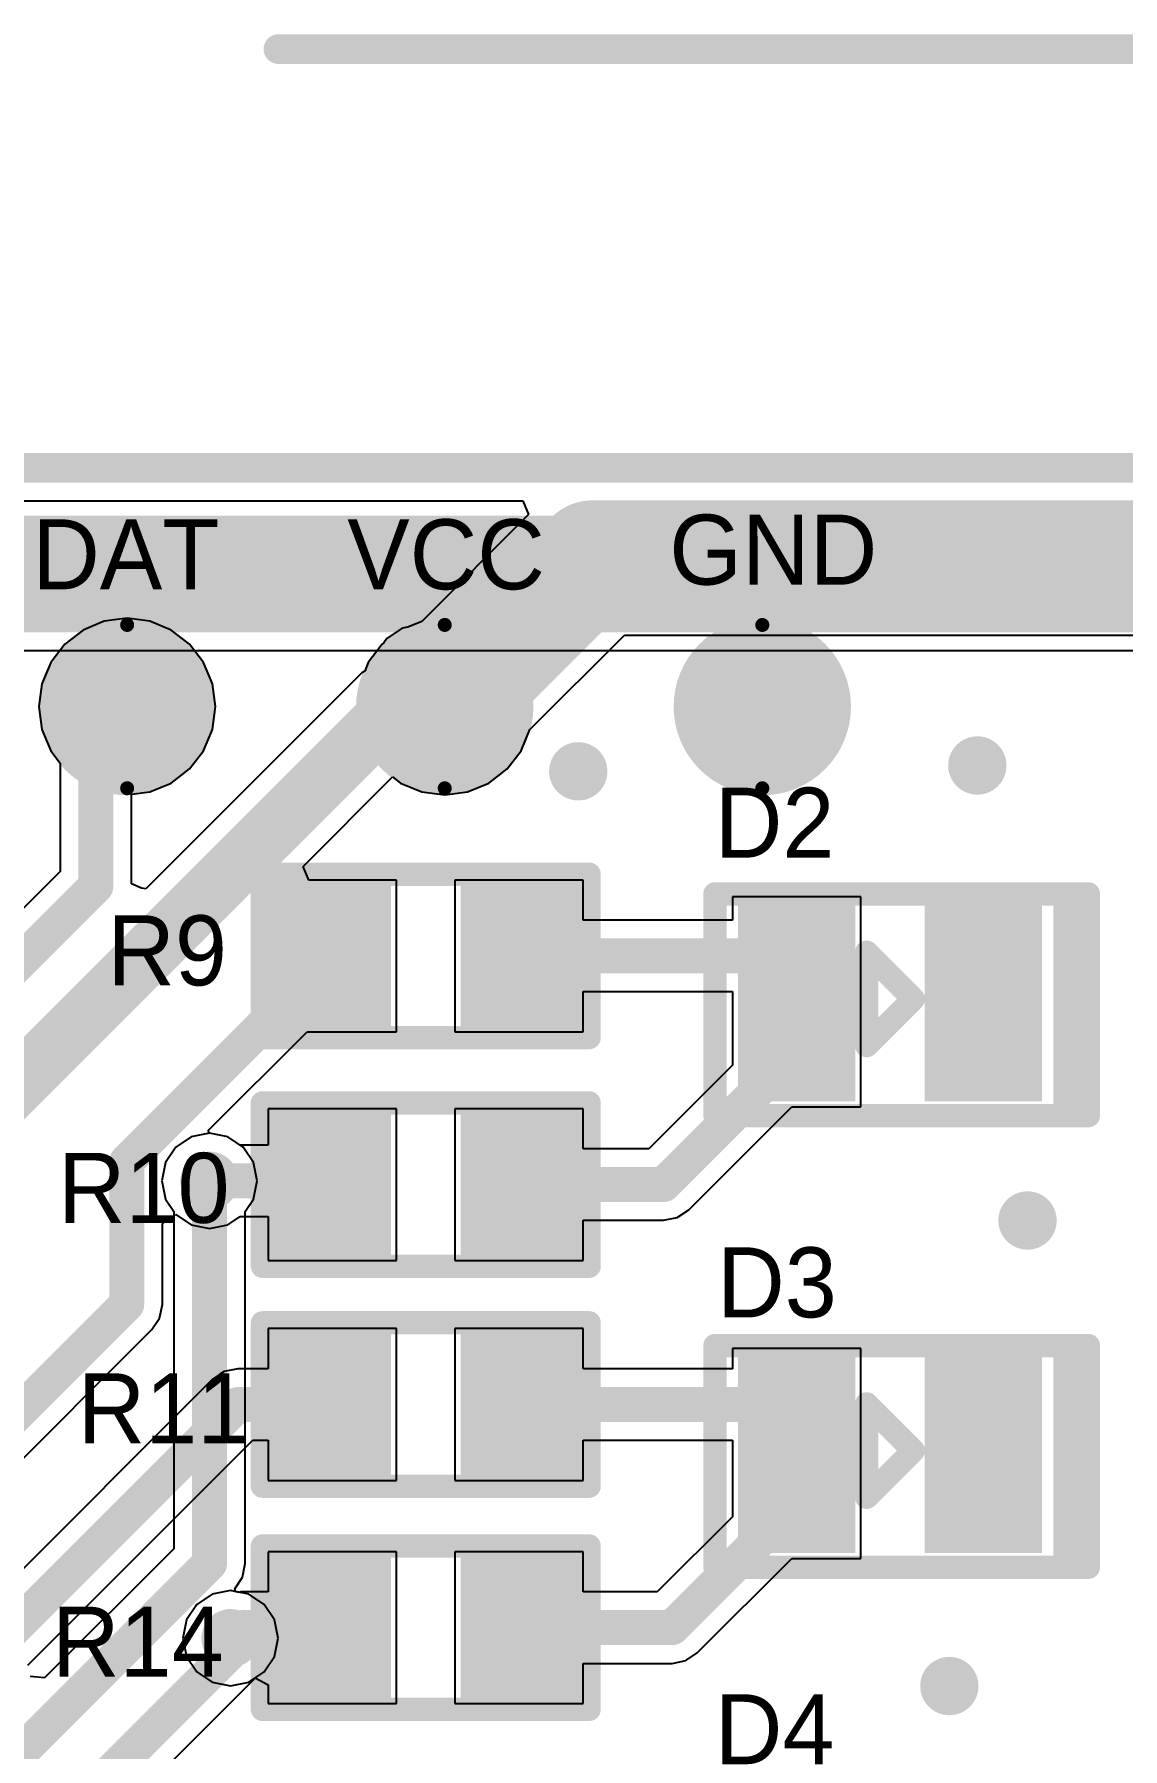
# Model space of a CAD drawing. Extents: x 23 to 127, y 48 to 72.
# Drawn here: x 81.94 to 91.27, y 57.2 to 71.89 of the extents above; entities that cross this region are included whole.
import ezdxf

# ---------------------------------------------------------------- set-up
doc = ezdxf.new("R2010")
doc.units = 0
doc.layers.get('0').update_dxf_attribs({"linetype": 'CONTINUOUS'})
for name, color, linetype in [('BOTTOMLAYER', 5, 'CONTINUOUS'), ('KEEPOUTLAYER', 6, 'CONTINUOUS'), ('MULTILAYER', 9, 'CONTINUOUS'), ('TOPLAYER', 1, 'CONTINUOUS'), ('TOPOVERLAY', 2, 'CONTINUOUS'), ('TOPPASTE', 8, 'CONTINUOUS'), ('TOPSOLDER', 216, 'CONTINUOUS')]:
    doc.layers.add(name, color=color, linetype=linetype)

# ---------------------------------------------------------------- blocks, each defined once
blk = doc.blocks.new('0603_2_LED_19')
at = {"layer": 'TOPLAYER'}
for points in [[(-0.399999, 1.175001), (-0.399999, 0.525), (0.399999, 1.175001), (0.399999, 0.525)], [(1.2, 1.175001), (1.2, 0.525), (1.999999, 1.175001), (1.999999, 0.525)], [(-0.399999, 0.325001), (-0.399999, -0.325001), (0.399999, 0.325001), (0.399999, -0.325001)], [(1.2, 0.325001), (1.2, -0.325001), (1.999999, 0.325001), (1.999999, -0.325001)]]:
    blk.add_solid(points, dxfattribs=at)
at = {"layer": 'TOPOVERLAY', "const_width": 0.2}
for points in [[(-0.900001, 1.4), (-0.900001, -0.499999)], [(2.3, 1.4), (-0.900001, 1.4)], [(-0.700001, 1.4), (-0.700001, -0.499999)], [(2.3, 1.4), (2.3, -0.499999)], [(1.000001, 0.800001), (0.599999, 0.399999)], [(1.000001, 0.800001), (1.000001, 0)], [(1.000001, 0), (0.600001, 0.399999)], [(2.3, -0.499999), (-0.900001, -0.499999)]]:
    blk.add_lwpolyline(points, dxfattribs=at)
at = {"layer": 'TOPOVERLAY', "const_width": 0.1}
for points in [[(-0.950001, 1.4, 1), (-0.850001, 1.4, 1)], [(-0.950001, 1.4, 1), (-0.850001, 1.4, 1)], [(-0.750001, 1.4, 1), (-0.650001, 1.4, 1)], [(2.250001, 1.4, 1), (2.35, 1.4, 1)], [(2.250001, 1.4, 1), (2.35, 1.4, 1)], [(0.950001, 0.800001, 1), (1.05, 0.800001, 1)], [(0.950001, 0.800001, 1), (1.05, 0.800001, 1)], [(0.549999, 0.399999, 1), (0.649999, 0.399999, 1)], [(0.550001, 0.399999, 1), (0.650001, 0.399999, 1)], [(0.950001, 0, 1), (1.05, 0, 1)], [(0.950001, 0, 1), (1.05, 0, 1)], [(-0.950001, -0.499999, 1), (-0.850001, -0.499999, 1)], [(-0.950001, -0.499999, 1), (-0.850001, -0.499999, 1)], [(-0.750001, -0.499999, 1), (-0.650001, -0.499999, 1)], [(2.250001, -0.499999, 1), (2.35, -0.499999, 1)], [(2.250001, -0.499999, 1), (2.35, -0.499999, 1)]]:
    blk.add_lwpolyline(points, format="xyb", close=True, dxfattribs=at)
at = {"layer": 'TOPPASTE'}
for points in [[(-0.399999, 1.175001), (-0.399999, 0.525), (0.399999, 1.175001), (0.399999, 0.525)], [(1.2, 1.175001), (1.2, 0.525), (1.999999, 1.175001), (1.999999, 0.525)], [(-0.399999, 0.325001), (-0.399999, -0.325001), (0.399999, 0.325001), (0.399999, -0.325001)], [(1.2, 0.325001), (1.2, -0.325001), (1.999999, 0.325001), (1.999999, -0.325001)]]:
    blk.add_solid(points, dxfattribs=at)
at = {"layer": 'TOPSOLDER'}
for points in [[(-0.501599, 1.276601), (-0.501599, 0.4234), (0.501599, 1.276601), (0.501599, 0.4234)], [(1.0984, 1.276601), (1.0984, 0.4234), (2.101599, 1.276601), (2.101599, 0.4234)], [(-0.501599, 0.426601), (-0.501599, -0.426601), (0.501599, 0.426601), (0.501599, -0.426601)], [(1.0984, 0.426601), (1.0984, -0.426601), (2.101599, 0.426601), (2.101599, -0.426601)]]:
    blk.add_solid(points, dxfattribs=at)
blk = doc.blocks.new('0603_2_LED_20')
at = {"layer": 'TOPLAYER'}
for points in [[(-0.399999, 1.175001), (-0.399999, 0.525), (0.399999, 1.175001), (0.399999, 0.525)], [(1.2, 1.175001), (1.2, 0.525), (1.999999, 1.175001), (1.999999, 0.525)], [(-0.399999, 0.325001), (-0.399999, -0.325001), (0.399999, 0.325001), (0.399999, -0.325001)], [(1.2, 0.325001), (1.2, -0.325001), (1.999999, 0.325001), (1.999999, -0.325001)]]:
    blk.add_solid(points, dxfattribs=at)
at = {"layer": 'TOPOVERLAY', "const_width": 0.2}
for points in [[(-0.900001, 1.4), (-0.900001, -0.499999)], [(2.3, 1.4), (-0.900001, 1.4)], [(-0.700001, 1.4), (-0.700001, -0.499999)], [(2.3, 1.4), (2.3, -0.499999)], [(1.000001, 0.800001), (0.599999, 0.399999)], [(1.000001, 0.800001), (1.000001, 0)], [(1.000001, 0), (0.600001, 0.399999)], [(2.3, -0.499999), (-0.900001, -0.499999)]]:
    blk.add_lwpolyline(points, dxfattribs=at)
at = {"layer": 'TOPOVERLAY', "const_width": 0.1}
for points in [[(-0.950001, 1.4, 1), (-0.850001, 1.4, 1)], [(-0.950001, 1.4, 1), (-0.850001, 1.4, 1)], [(-0.750001, 1.4, 1), (-0.650001, 1.4, 1)], [(2.250001, 1.4, 1), (2.35, 1.4, 1)], [(2.250001, 1.4, 1), (2.35, 1.4, 1)], [(0.950001, 0.800001, 1), (1.05, 0.800001, 1)], [(0.950001, 0.800001, 1), (1.05, 0.800001, 1)], [(0.549999, 0.399999, 1), (0.649999, 0.399999, 1)], [(0.550001, 0.399999, 1), (0.650001, 0.399999, 1)], [(0.950001, 0, 1), (1.05, 0, 1)], [(0.950001, 0, 1), (1.05, 0, 1)], [(-0.950001, -0.499999, 1), (-0.850001, -0.499999, 1)], [(-0.950001, -0.499999, 1), (-0.850001, -0.499999, 1)], [(-0.750001, -0.499999, 1), (-0.650001, -0.499999, 1)], [(2.250001, -0.499999, 1), (2.35, -0.499999, 1)], [(2.250001, -0.499999, 1), (2.35, -0.499999, 1)]]:
    blk.add_lwpolyline(points, format="xyb", close=True, dxfattribs=at)
at = {"layer": 'TOPPASTE'}
for points in [[(-0.399999, 1.175001), (-0.399999, 0.525), (0.399999, 1.175001), (0.399999, 0.525)], [(1.2, 1.175001), (1.2, 0.525), (1.999999, 1.175001), (1.999999, 0.525)], [(-0.399999, 0.325001), (-0.399999, -0.325001), (0.399999, 0.325001), (0.399999, -0.325001)], [(1.2, 0.325001), (1.2, -0.325001), (1.999999, 0.325001), (1.999999, -0.325001)]]:
    blk.add_solid(points, dxfattribs=at)
at = {"layer": 'TOPSOLDER'}
for points in [[(-0.501599, 1.276601), (-0.501599, 0.4234), (0.501599, 1.276601), (0.501599, 0.4234)], [(1.0984, 1.276601), (1.0984, 0.4234), (2.101599, 1.276601), (2.101599, 0.4234)], [(-0.501599, 0.426601), (-0.501599, -0.426601), (0.501599, 0.426601), (0.501599, -0.426601)], [(1.0984, 0.426601), (1.0984, -0.426601), (2.101599, 0.426601), (2.101599, -0.426601)]]:
    blk.add_solid(points, dxfattribs=at)
blk = doc.blocks.new('TP_1_2_24')
at = {"layer": 'TOPLAYER', "const_width": 0.599999}
blk.add_lwpolyline([(-0.299999, 0, 1), (0.299999, 0, 1)], format="xyb", close=True, dxfattribs=at)
at = {"layer": 'TOPOVERLAY'}
for points, const_width in [([(0.699823, 0, 1), (-0.700179, 0, 1)], 0.12), ([(-0.730179, 0, 1), (-0.670179, 0, 1)], 0.06), ([(0.669823, 0, 1), (0.729823, 0, 1)], 0.06)]:
    blk.add_lwpolyline(points, format="xyb", close=True, dxfattribs=dict(at, const_width=const_width))
at = {"layer": 'TOPPASTE', "const_width": 0.599999}
blk.add_lwpolyline([(-0.299999, 0, 1), (0.299999, 0, 1)], format="xyb", close=True, dxfattribs=at)
at = {"layer": 'TOPSOLDER', "const_width": 0.701599}
blk.add_lwpolyline([(-0.350799, 0, 1), (0.350799, 0, 1)], format="xyb", close=True, dxfattribs=at)
blk = doc.blocks.new('TP_1_2_25')
at = {"layer": 'TOPLAYER', "const_width": 0.599999}
blk.add_lwpolyline([(-0.299999, 0, 1), (0.299999, 0, 1)], format="xyb", close=True, dxfattribs=at)
at = {"layer": 'TOPOVERLAY'}
for points, const_width in [([(0.699823, 0, 1), (-0.700179, 0, 1)], 0.12), ([(-0.730179, 0, 1), (-0.670179, 0, 1)], 0.06), ([(0.669823, 0, 1), (0.729823, 0, 1)], 0.06)]:
    blk.add_lwpolyline(points, format="xyb", close=True, dxfattribs=dict(at, const_width=const_width))
at = {"layer": 'TOPPASTE', "const_width": 0.599999}
blk.add_lwpolyline([(-0.299999, 0, 1), (0.299999, 0, 1)], format="xyb", close=True, dxfattribs=at)
at = {"layer": 'TOPSOLDER', "const_width": 0.701599}
blk.add_lwpolyline([(-0.350799, 0, 1), (0.350799, 0, 1)], format="xyb", close=True, dxfattribs=at)
blk = doc.blocks.new('R_0603_36')
at = {"layer": 'TOPLAYER'}
for points in [[(-0.400002, -0.499999), (-0.400002, 0.499999), (-1.2, -0.499999), (-1.2, 0.499999)], [(1.2, -0.499999), (1.2, 0.499999), (0.400002, -0.499999), (0.400002, 0.499999)]]:
    blk.add_solid(points, dxfattribs=at)
at = {"layer": 'TOPOVERLAY', "const_width": 0.2}
for points in [[(-1.4, 0.700001), (1.4, 0.700001)], [(-1.4, -0.700001), (-1.4, 0.700001)], [(1.4, -0.700001), (1.4, 0.700001)], [(-1.4, -0.700001), (1.4, -0.700001)]]:
    blk.add_lwpolyline(points, dxfattribs=at)
at = {"layer": 'TOPOVERLAY', "const_width": 0.1}
for points in [[(-1.45, 0.700001, 1), (-1.35, 0.700001, 1)], [(-1.45, 0.700001, 1), (-1.35, 0.700001, 1)], [(1.35, 0.700001, 1), (1.45, 0.700001, 1)], [(1.35, 0.700001, 1), (1.45, 0.700001, 1)], [(-1.45, -0.700001, 1), (-1.35, -0.700001, 1)], [(-1.45, -0.700001, 1), (-1.35, -0.700001, 1)], [(1.35, -0.700001, 1), (1.45, -0.700001, 1)], [(1.35, -0.700001, 1), (1.45, -0.700001, 1)]]:
    blk.add_lwpolyline(points, format="xyb", close=True, dxfattribs=at)
at = {"layer": 'TOPPASTE'}
for points in [[(-0.400002, -0.499999), (-0.400002, 0.499999), (-1.2, -0.499999), (-1.2, 0.499999)], [(1.2, -0.499999), (1.2, 0.499999), (0.400002, -0.499999), (0.400002, 0.499999)]]:
    blk.add_solid(points, dxfattribs=at)
at = {"layer": 'TOPSOLDER'}
for points in [[(-0.298402, -0.601599), (-0.298402, 0.601599), (-1.3016, -0.601599), (-1.3016, 0.601599)], [(1.3016, -0.601599), (1.3016, 0.601599), (0.298402, -0.601599), (0.298402, 0.601599)]]:
    blk.add_solid(points, dxfattribs=at)
blk = doc.blocks.new('R_0603_37')
at = {"layer": 'TOPLAYER'}
for points in [[(-0.400002, -0.499999), (-0.400002, 0.499999), (-1.2, -0.499999), (-1.2, 0.499999)], [(1.2, -0.499999), (1.2, 0.499999), (0.400002, -0.499999), (0.400002, 0.499999)]]:
    blk.add_solid(points, dxfattribs=at)
at = {"layer": 'TOPOVERLAY', "const_width": 0.2}
for points in [[(-1.4, 0.700001), (1.4, 0.700001)], [(-1.4, -0.700001), (-1.4, 0.700001)], [(1.4, -0.700001), (1.4, 0.700001)], [(-1.4, -0.700001), (1.4, -0.700001)]]:
    blk.add_lwpolyline(points, dxfattribs=at)
at = {"layer": 'TOPOVERLAY', "const_width": 0.1}
for points in [[(-1.45, 0.700001, 1), (-1.35, 0.700001, 1)], [(-1.45, 0.700001, 1), (-1.35, 0.700001, 1)], [(1.35, 0.700001, 1), (1.45, 0.700001, 1)], [(1.35, 0.700001, 1), (1.45, 0.700001, 1)], [(-1.45, -0.700001, 1), (-1.35, -0.700001, 1)], [(-1.45, -0.700001, 1), (-1.35, -0.700001, 1)], [(1.35, -0.700001, 1), (1.45, -0.700001, 1)], [(1.35, -0.700001, 1), (1.45, -0.700001, 1)]]:
    blk.add_lwpolyline(points, format="xyb", close=True, dxfattribs=at)
at = {"layer": 'TOPPASTE'}
for points in [[(-0.400002, -0.499999), (-0.400002, 0.499999), (-1.2, -0.499999), (-1.2, 0.499999)], [(1.2, -0.499999), (1.2, 0.499999), (0.400002, -0.499999), (0.400002, 0.499999)]]:
    blk.add_solid(points, dxfattribs=at)
at = {"layer": 'TOPSOLDER'}
for points in [[(-0.298402, -0.601599), (-0.298402, 0.601599), (-1.3016, -0.601599), (-1.3016, 0.601599)], [(1.3016, -0.601599), (1.3016, 0.601599), (0.298402, -0.601599), (0.298402, 0.601599)]]:
    blk.add_solid(points, dxfattribs=at)
blk = doc.blocks.new('R_0603_38')
at = {"layer": 'TOPLAYER'}
for points in [[(-0.400002, -0.499999), (-0.400002, 0.499999), (-1.2, -0.499999), (-1.2, 0.499999)], [(1.2, -0.499999), (1.2, 0.499999), (0.400002, -0.499999), (0.400002, 0.499999)]]:
    blk.add_solid(points, dxfattribs=at)
at = {"layer": 'TOPOVERLAY', "const_width": 0.2}
for points in [[(-1.4, 0.700001), (1.4, 0.700001)], [(-1.4, -0.700001), (-1.4, 0.700001)], [(1.4, -0.700001), (1.4, 0.700001)], [(-1.4, -0.700001), (1.4, -0.700001)]]:
    blk.add_lwpolyline(points, dxfattribs=at)
at = {"layer": 'TOPOVERLAY', "const_width": 0.1}
for points in [[(-1.45, 0.700001, 1), (-1.35, 0.700001, 1)], [(-1.45, 0.700001, 1), (-1.35, 0.700001, 1)], [(1.35, 0.700001, 1), (1.45, 0.700001, 1)], [(1.35, 0.700001, 1), (1.45, 0.700001, 1)], [(-1.45, -0.700001, 1), (-1.35, -0.700001, 1)], [(-1.45, -0.700001, 1), (-1.35, -0.700001, 1)], [(1.35, -0.700001, 1), (1.45, -0.700001, 1)], [(1.35, -0.700001, 1), (1.45, -0.700001, 1)]]:
    blk.add_lwpolyline(points, format="xyb", close=True, dxfattribs=at)
at = {"layer": 'TOPPASTE'}
for points in [[(-0.400002, -0.499999), (-0.400002, 0.499999), (-1.2, -0.499999), (-1.2, 0.499999)], [(1.2, -0.499999), (1.2, 0.499999), (0.400002, -0.499999), (0.400002, 0.499999)]]:
    blk.add_solid(points, dxfattribs=at)
at = {"layer": 'TOPSOLDER'}
for points in [[(-0.298402, -0.601599), (-0.298402, 0.601599), (-1.3016, -0.601599), (-1.3016, 0.601599)], [(1.3016, -0.601599), (1.3016, 0.601599), (0.298402, -0.601599), (0.298402, 0.601599)]]:
    blk.add_solid(points, dxfattribs=at)
blk = doc.blocks.new('R_0603_41')
at = {"layer": 'TOPLAYER'}
for points in [[(-0.400002, -0.499999), (-0.400002, 0.499999), (-1.2, -0.499999), (-1.2, 0.499999)], [(1.2, -0.499999), (1.2, 0.499999), (0.400002, -0.499999), (0.400002, 0.499999)]]:
    blk.add_solid(points, dxfattribs=at)
at = {"layer": 'TOPOVERLAY', "const_width": 0.2}
for points in [[(-1.4, 0.700001), (1.4, 0.700001)], [(-1.4, -0.700001), (-1.4, 0.700001)], [(1.4, -0.700001), (1.4, 0.700001)], [(-1.4, -0.700001), (1.4, -0.700001)]]:
    blk.add_lwpolyline(points, dxfattribs=at)
at = {"layer": 'TOPOVERLAY', "const_width": 0.1}
for points in [[(-1.45, 0.700001, 1), (-1.35, 0.700001, 1)], [(-1.45, 0.700001, 1), (-1.35, 0.700001, 1)], [(1.35, 0.700001, 1), (1.45, 0.700001, 1)], [(1.35, 0.700001, 1), (1.45, 0.700001, 1)], [(-1.45, -0.700001, 1), (-1.35, -0.700001, 1)], [(-1.45, -0.700001, 1), (-1.35, -0.700001, 1)], [(1.35, -0.700001, 1), (1.45, -0.700001, 1)], [(1.35, -0.700001, 1), (1.45, -0.700001, 1)]]:
    blk.add_lwpolyline(points, format="xyb", close=True, dxfattribs=at)
at = {"layer": 'TOPPASTE'}
for points in [[(-0.400002, -0.499999), (-0.400002, 0.499999), (-1.2, -0.499999), (-1.2, 0.499999)], [(1.2, -0.499999), (1.2, 0.499999), (0.400002, -0.499999), (0.400002, 0.499999)]]:
    blk.add_solid(points, dxfattribs=at)
at = {"layer": 'TOPSOLDER'}
for points in [[(-0.298402, -0.601599), (-0.298402, 0.601599), (-1.3016, -0.601599), (-1.3016, 0.601599)], [(1.3016, -0.601599), (1.3016, 0.601599), (0.298402, -0.601599), (0.298402, 0.601599)]]:
    blk.add_solid(points, dxfattribs=at)
blk = doc.blocks.new('TP_1_2_60')
at = {"layer": 'TOPLAYER', "const_width": 0.599999}
blk.add_lwpolyline([(-0.299999, 0, 1), (0.299999, 0, 1)], format="xyb", close=True, dxfattribs=at)
at = {"layer": 'TOPOVERLAY'}
for points, const_width in [([(0.699823, 0, 1), (-0.700179, 0, 1)], 0.12), ([(-0.730179, 0, 1), (-0.670179, 0, 1)], 0.06), ([(0.669823, 0, 1), (0.729823, 0, 1)], 0.06)]:
    blk.add_lwpolyline(points, format="xyb", close=True, dxfattribs=dict(at, const_width=const_width))
at = {"layer": 'TOPPASTE', "const_width": 0.599999}
blk.add_lwpolyline([(-0.299999, 0, 1), (0.299999, 0, 1)], format="xyb", close=True, dxfattribs=at)
at = {"layer": 'TOPSOLDER', "const_width": 0.701599}
blk.add_lwpolyline([(-0.350799, 0, 1), (0.350799, 0, 1)], format="xyb", close=True, dxfattribs=at)

msp = doc.modelspace()

# ---------------------------------------------------------------- linework, layer by layer
at = {"layer": 'BOTTOMLAYER'}
for p, q in [((75.745911, 66.611632), (104.741739, 66.611632)), ((83.4433, 62.475074), (83.287227, 62.444031)), ((83.599373, 62.444031), (83.4433, 62.475074)), ((83.154916, 62.355623), (83.066509, 62.223312)), ((83.287227, 62.444031), (83.154916, 62.355623)), ((83.731684, 62.355623), (83.599373, 62.444031)), ((83.820091, 62.223312), (83.731684, 62.355623)), ((83.066509, 62.223312), (83.035465, 62.067239)), ((83.851135, 62.067239), (83.820091, 62.223312)), ((83.035465, 62.067239), (83.066509, 61.911166)), ((83.820091, 61.911166), (83.851135, 62.067239)), ((83.066509, 61.911166), (83.137423, 61.805035)), ((83.749177, 61.805035), (83.820091, 61.911166)), ((83.137423, 61.805035), (83.137423, 58.913936)), ((83.749177, 58.787251), (83.749177, 61.805035)), ((83.137423, 58.913936), (82.029673, 57.806186)), ((83.725893, 58.670185), (83.74918, 58.787238)), ((83.74918, 58.787238), (83.749177, 58.787251)), ((83.659589, 58.57095), (83.725893, 58.670185)), ((83.659581, 58.570945), (83.659589, 58.57095)), ((83.667036, 58.546375), (83.659581, 58.570945)), ((83.779373, 58.524031), (83.667036, 58.546375)), ((83.911684, 58.435624), (83.779373, 58.524031)), ((84.000091, 58.303312), (83.911684, 58.435624)), ((84.031135, 58.14724), (84.000091, 58.303312)), ((84.000091, 57.991167), (84.031135, 58.14724)), ((83.911684, 57.858856), (84.000091, 57.991167)), ((79.49499, 53.466352), (83.838773, 57.810138)), ((82.029673, 57.806186), (81.905683, 57.818398)), ((83.838773, 57.810138), (83.911684, 57.858856))]:
    msp.add_line(p, q, dxfattribs=at)
for points, const_width in [([(73.733299, 67.267239), (105.0133, 67.267239)], 1.000001), ([(83.4433, 58.787238), (83.4433, 62.067239)], 0.299999), ([(78.093301, 53.437239), (83.4433, 58.787238)], 0.299999), ([(83.6233, 58.02724), (83.6233, 58.14724)], 0.299999), ([(79.093299, 53.497239), (83.6233, 58.02724)], 0.299999)]:
    msp.add_lwpolyline(points, dxfattribs=dict(at, const_width=const_width))
for points, const_width in [([(89.898301, 65.62724, 1), (90.148298, 65.62724, 1)], 0.249999), ([(86.4783, 65.57724, 1), (86.728297, 65.57724, 1)], 0.249999), ([(83.318302, 62.067239, 1), (83.568299, 62.067239, 1)], 0.249999), ([(83.368302, 62.067239, 1), (83.518299, 62.067239, 1)], 0.15), ([(90.3283, 61.72724, 1), (90.578297, 61.72724, 1)], 0.249999), ([(83.368302, 58.787238, 1), (83.518299, 58.787238, 1)], 0.15), ([(83.368302, 58.787238, 1), (83.518299, 58.787238, 1)], 0.15), ([(83.498301, 58.14724, 1), (83.748298, 58.14724, 1)], 0.249999), ([(83.548301, 58.14724, 1), (83.698298, 58.14724, 1)], 0.15), ([(83.548301, 58.02724, 1), (83.698298, 58.02724, 1)], 0.15), ([(83.548301, 58.02724, 1), (83.698298, 58.02724, 1)], 0.15), ([(89.658302, 57.73724, 1), (89.908299, 57.73724, 1)], 0.249999)]:
    msp.add_lwpolyline(points, format="xyb", close=True, dxfattribs=dict(at, const_width=const_width))
at = {"layer": 'KEEPOUTLAYER', "const_width": 0.254}
for points in [[(84.033876, 71.76724), (126.5433, 71.76724)], [(26.5433, 68.17724), (126.5433, 68.17724)]]:
    msp.add_lwpolyline(points, dxfattribs=at)
at = {"layer": 'KEEPOUTLAYER', "const_width": 0.127}
msp.add_lwpolyline([(83.970376, 71.76724, 1), (84.097376, 71.76724, 1)], format="xyb", close=True, dxfattribs=at)
at = {"layer": 'MULTILAYER', "const_width": 0.249999}
for points in [[(89.898301, 65.62724, 1), (90.148298, 65.62724, 1)], [(86.4783, 65.57724, 1), (86.728297, 65.57724, 1)], [(83.318302, 62.067239, 1), (83.568299, 62.067239, 1)], [(90.3283, 61.72724, 1), (90.578297, 61.72724, 1)], [(83.498301, 58.14724, 1), (83.748298, 58.14724, 1)], [(89.658302, 57.73724, 1), (89.908299, 57.73724, 1)]]:
    msp.add_lwpolyline(points, format="xyb", close=True, dxfattribs=at)
at = {"layer": 'TOPLAYER'}
for p, q in [((71.217345, 67.894812), (86.128398, 67.894812)), ((86.128398, 67.894812), (86.177001, 67.777479)), ((86.177001, 67.777479), (85.261892, 66.862371)), ((82.54145, 66.862853), (82.359005, 66.787281)), ((82.737239, 66.888629), (82.54145, 66.862853)), ((82.933027, 66.862853), (82.737239, 66.888629)), ((83.115473, 66.787281), (82.933027, 66.862853)), ((85.261892, 66.862371), (85.143218, 66.813212)), ((82.359005, 66.787281), (82.202332, 66.667065)), ((83.272145, 66.667065), (83.115473, 66.787281)), ((84.963221, 66.71532), (84.93838, 66.678145)), ((85.095532, 66.803727), (84.963221, 66.71532)), ((85.143218, 66.813212), (85.095532, 66.803727)), ((86.189061, 65.935202), (86.99849, 66.744632)), ((86.99849, 66.744632), (98.388741, 66.744632)), ((82.202332, 66.667065), (82.082117, 66.510395)), ((83.392361, 66.510395), (83.272145, 66.667065)), ((84.923942, 66.667065), (84.803727, 66.510395)), ((84.93838, 66.678145), (84.923942, 66.667065)), ((82.082117, 66.510395), (82.006544, 66.327947)), ((84.749831, 66.420535), (82.898107, 64.568812)), ((83.467933, 66.327947), (83.392361, 66.510395)), ((84.749836, 66.420543), (84.749831, 66.420535)), ((84.772889, 66.435945), (84.749836, 66.420543)), ((84.803727, 66.510395), (84.772889, 66.435945)), ((82.006544, 66.327947), (81.980768, 66.132159)), ((83.493709, 66.132159), (83.467933, 66.327947)), ((81.980768, 66.132159), (82.006544, 65.936371)), ((83.467933, 65.936371), (83.493709, 66.132159)), ((82.006544, 65.936371), (82.082117, 65.753922)), ((83.392361, 65.753922), (83.467933, 65.936371)), ((86.113971, 65.753922), (86.189061, 65.935202)), ((82.082117, 65.753922), (82.163442, 65.647936)), ((83.272145, 65.597253), (83.392361, 65.753922)), ((85.993755, 65.597253), (86.113971, 65.753922)), ((82.163442, 65.647936), (82.163442, 64.719957)), ((83.115473, 65.477037), (83.272145, 65.597253)), ((85.837083, 65.477037), (85.993755, 65.597253)), ((82.775196, 65.380685), (82.933027, 65.401464)), ((82.933027, 65.401464), (83.115473, 65.477037)), ((84.24544, 64.762611), (85.012289, 65.529463)), ((85.012289, 65.529463), (85.080615, 65.477037)), ((85.080615, 65.477037), (85.26306, 65.401464)), ((85.26306, 65.401464), (85.458849, 65.375688)), ((85.458849, 65.375688), (85.654637, 65.401464)), ((85.654637, 65.401464), (85.837083, 65.477037)), ((82.775196, 64.611837), (82.775196, 65.380685)), ((82.163442, 64.719957), (78.327011, 60.883528)), ((84.29404, 64.645278), (84.24544, 64.762611)), ((82.861478, 64.576099), (82.775196, 64.611837)), ((82.898107, 64.568812), (82.861478, 64.576099)), ((85.046556, 64.645278), (84.29404, 64.645278)), ((85.046556, 63.345281), (85.046556, 64.645278)), ((86.646558, 64.645278), (85.54656, 64.645278)), ((85.54656, 64.645278), (85.54656, 63.345281)), ((86.646558, 64.301157), (86.646558, 64.645278)), ((89.024859, 64.501339), (87.924861, 64.501339)), ((87.924861, 64.501339), (87.924861, 64.301157)), ((89.024859, 63.551338), (89.024859, 64.501339)), ((87.924861, 64.301157), (86.646558, 64.301157)), ((86.646558, 63.345281), (86.646558, 63.689403)), ((86.646558, 63.689403), (87.924861, 63.689403)), ((87.924861, 63.689403), (87.924861, 63.551338)), ((87.924861, 63.551338), (87.924861, 63.058914)), ((89.024859, 62.701338), (89.024859, 63.551338)), ((83.431329, 62.497475), (84.279133, 63.345281)), ((84.279133, 63.345281), (85.046556, 63.345281)), ((85.54656, 63.345281), (86.646558, 63.345281)), ((87.924861, 63.058914), (87.2068, 62.340856)), ((85.046556, 62.684977), (83.946558, 62.684977)), ((83.946558, 62.684977), (83.946558, 62.373116)), ((85.046556, 61.38498), (85.046556, 62.684977)), ((86.646558, 62.684977), (85.54656, 62.684977)), ((85.54656, 62.684977), (85.54656, 61.38498)), ((86.646558, 62.340856), (86.646558, 62.684977)), ((87.549789, 61.81869), (88.432434, 62.701338)), ((88.432434, 62.701338), (89.024859, 62.701338)), ((83.443303, 62.475074), (83.431329, 62.497475)), ((83.599373, 62.444031), (83.443303, 62.475074)), ((83.705504, 62.373116), (83.599373, 62.444031)), ((83.946558, 62.373116), (83.705504, 62.373116)), ((87.2068, 62.340856), (86.646558, 62.340856)), ((83.039176, 61.70152), (83.154919, 61.778855)), ((83.154919, 61.778855), (83.287227, 61.690448)), ((83.599373, 61.690448), (83.705504, 61.761362)), ((83.705504, 61.761362), (83.946558, 61.761362)), ((83.946558, 61.761362), (83.946558, 61.38498)), ((86.646558, 61.38498), (86.646558, 61.729102)), ((86.646558, 61.729102), (87.333488, 61.729102)), ((87.333488, 61.729102), (87.333501, 61.729099)), ((87.333501, 61.729099), (87.450554, 61.752386)), ((87.450554, 61.752386), (87.549789, 61.81869)), ((83.039176, 61.008636), (83.039176, 61.70152)), ((83.287227, 61.690448), (83.4433, 61.659404)), ((83.4433, 61.659404), (83.599373, 61.690448)), ((83.946558, 61.38498), (85.046556, 61.38498)), ((85.54656, 61.38498), (86.646558, 61.38498)), ((83.015892, 60.891583), (83.039176, 61.008636)), ((82.949588, 60.792347), (83.015892, 60.891583)), ((81.291041, 59.133801), (82.949588, 60.792347)), ((85.046556, 60.800297), (83.946558, 60.800297)), ((83.946558, 60.800297), (83.946558, 60.456176)), ((85.046556, 59.5003), (85.046556, 60.800297)), ((86.646558, 60.800297), (85.54656, 60.800297)), ((85.54656, 60.800297), (85.54656, 59.5003)), ((86.646558, 60.456176), (86.646558, 60.800297)), ((89.024859, 60.630379), (87.924861, 60.630379)), ((87.924861, 60.630379), (87.924861, 60.456176)), ((89.024859, 59.680378), (89.024859, 60.630379)), ((83.529559, 60.406333), (83.470072, 60.366587)), ((83.569305, 60.432892), (83.529559, 60.406333)), ((83.68636, 60.456176), (83.569305, 60.432892)), ((83.946558, 60.456176), (83.68636, 60.456176)), ((87.924861, 60.456176), (86.646558, 60.456176)), ((83.470067, 60.36658), (81.542557, 58.439073)), ((83.470072, 60.366587), (83.470067, 60.36658)), ((81.885546, 57.916907), (83.813058, 59.844422)), ((83.813058, 59.844422), (83.946558, 59.844422)), ((83.946558, 59.844422), (83.946558, 59.5003)), ((86.646558, 59.5003), (86.646558, 59.844422)), ((86.646558, 59.844422), (87.924861, 59.844422)), ((87.924861, 59.844422), (87.924861, 59.680378)), ((87.924861, 59.680378), (87.924861, 59.187954)), ((89.024859, 58.830378), (89.024859, 59.680378)), ((83.946558, 59.5003), (85.046556, 59.5003)), ((85.54656, 59.5003), (86.646558, 59.5003)), ((87.924861, 59.187954), (87.28046, 58.543556)), ((85.046556, 58.887677), (83.946558, 58.887677)), ((83.946558, 58.887677), (83.946558, 58.543556)), ((85.046556, 57.58768), (85.046556, 58.887677)), ((86.646558, 58.887677), (85.54656, 58.887677)), ((85.54656, 58.887677), (85.54656, 57.58768)), ((86.646558, 58.543556), (86.646558, 58.887677)), ((87.623449, 58.02139), (88.432434, 58.830378)), ((88.432434, 58.830378), (89.024859, 58.830378)), ((83.467227, 58.524031), (83.334916, 58.435624)), ((83.6233, 58.555075), (83.467227, 58.524031)), ((83.697475, 58.54032), (83.6233, 58.555075)), ((83.713739, 58.543556), (83.697475, 58.54032)), ((83.946558, 58.543556), (83.713739, 58.543556)), ((87.28046, 58.543556), (86.646558, 58.543556)), ((83.334916, 58.435624), (83.246509, 58.303312)), ((83.246509, 58.303312), (83.215465, 58.14724)), ((83.215465, 58.14724), (83.246509, 57.991167)), ((83.246509, 57.991167), (83.334916, 57.858856)), ((86.646558, 57.58768), (86.646558, 57.931802)), ((86.646558, 57.931802), (87.407148, 57.931802)), ((87.407148, 57.931802), (87.407161, 57.931799)), ((87.407161, 57.931799), (87.524214, 57.955086)), ((87.524214, 57.955086), (87.623449, 58.02139)), ((83.334916, 57.858856), (83.467227, 57.770448)), ((83.467227, 57.770448), (83.6233, 57.739404)), ((83.6233, 57.739404), (83.779373, 57.770448)), ((83.779373, 57.770448), (83.834552, 57.807319)), ((83.834552, 57.807319), (83.946558, 57.747451)), ((83.946558, 57.747451), (83.946558, 57.58768)), ((83.946558, 57.58768), (85.046556, 57.58768)), ((85.54656, 57.58768), (86.646558, 57.58768))]:
    msp.add_line(p, q, dxfattribs=at)
for points, const_width in [([(85.458849, 66.132159), (86.726928, 67.400239)], 1.000001), ([(86.726928, 67.400239), (98.660301, 67.400239)], 1.000001), ([(85.251605, 66.345544), (85.251605, 66.426936)], 0.499999), ([(79.183299, 60.277238), (85.03822, 66.132159)], 0.499999), ([(82.469319, 65.86424), (82.737239, 66.132159)], 0.299999), ([(85.03822, 66.132159), (85.458849, 66.132159)], 0.499999), ([(82.469319, 64.593259), (82.469319, 65.86424)], 0.299999), ([(78.5433, 60.66724), (82.469319, 64.593259)], 0.299999), ([(82.733299, 62.232022), (84.496557, 63.99528)], 0.299999), ([(86.096559, 63.99528), (88.443801, 63.99528)], 0.299999), ([(87.333501, 62.034979), (88.47486, 63.176338)], 0.299999), ([(82.733299, 61.008636), (82.733299, 62.232022)], 0.299999), ([(83.4433, 62.067239), (84.464296, 62.067239)], 0.299999), ([(84.464296, 62.067239), (84.496557, 62.034979)], 0.299999), ([(86.096559, 62.034979), (87.333501, 62.034979)], 0.299999), ([(80.50786, 58.783197), (82.733299, 61.008636)], 0.299999), ([(81.669258, 58.133196), (83.68636, 60.150299)], 0.299999), ([(83.68636, 60.150299), (84.496557, 60.150299)], 0.299999), ([(86.096559, 60.150299), (88.46978, 60.150299)], 0.299999), ([(87.407161, 58.237679), (88.47486, 59.305378)], 0.299999), ([(83.6233, 58.14724), (83.713739, 58.237679)], 0.299999), ([(83.713739, 58.237679), (84.496557, 58.237679)], 0.299999), ([(86.096559, 58.237679), (87.407161, 58.237679)], 0.299999)]:
    msp.add_lwpolyline(points, dxfattribs=dict(at, const_width=const_width))
for points, const_width in [([(86.476929, 67.400239, 1), (86.976928, 67.400239, 1)], 0.499999), ([(86.476929, 67.400239, 1), (86.976928, 67.400239, 1)], 0.499999), ([(85.208849, 66.132159, 1), (85.708848, 66.132159, 1)], 0.499999), ([(85.126606, 66.426936, 1), (85.376603, 66.426936, 1)], 0.249999), ([(85.126606, 66.345544, 1), (85.376603, 66.345544, 1)], 0.249999), ([(82.66224, 66.132159, 1), (82.812237, 66.132159, 1)], 0.15), ([(84.913221, 66.132159, 1), (85.163218, 66.132159, 1)], 0.249999), ([(84.913221, 66.132159, 1), (85.163218, 66.132159, 1)], 0.249999), ([(85.33385, 66.132159, 1), (85.583847, 66.132159, 1)], 0.249999), ([(82.394321, 65.86424, 1), (82.544318, 65.86424, 1)], 0.15), ([(82.394321, 65.86424, 1), (82.544318, 65.86424, 1)], 0.15), ([(89.898301, 65.62724, 1), (90.148298, 65.62724, 1)], 0.249999), ([(86.4783, 65.57724, 1), (86.728297, 65.57724, 1)], 0.249999), ([(82.394321, 64.593259, 1), (82.544318, 64.593259, 1)], 0.15), ([(82.394321, 64.593259, 1), (82.544318, 64.593259, 1)], 0.15), ([(84.421558, 63.99528, 1), (84.571556, 63.99528, 1)], 0.15), ([(86.02156, 63.99528, 1), (86.171557, 63.99528, 1)], 0.15), ([(88.368802, 63.99528, 1), (88.518799, 63.99528, 1)], 0.15), ([(88.399861, 63.176338, 1), (88.549858, 63.176338, 1)], 0.15), ([(82.658301, 62.232022, 1), (82.808298, 62.232022, 1)], 0.15), ([(82.658301, 62.232022, 1), (82.808298, 62.232022, 1)], 0.15), ([(83.318302, 62.067239, 1), (83.568299, 62.067239, 1)], 0.249999), ([(83.368302, 62.067239, 1), (83.518299, 62.067239, 1)], 0.15), ([(84.389298, 62.067239, 1), (84.539295, 62.067239, 1)], 0.15), ([(84.389298, 62.067239, 1), (84.539295, 62.067239, 1)], 0.15), ([(84.421558, 62.034979, 1), (84.571556, 62.034979, 1)], 0.15), ([(86.02156, 62.034979, 1), (86.171557, 62.034979, 1)], 0.15), ([(87.258502, 62.034979, 1), (87.408499, 62.034979, 1)], 0.15), ([(87.258502, 62.034979, 1), (87.408499, 62.034979, 1)], 0.15), ([(90.3283, 61.72724, 1), (90.578297, 61.72724, 1)], 0.249999), ([(82.658301, 61.008636, 1), (82.808298, 61.008636, 1)], 0.15), ([(82.658301, 61.008636, 1), (82.808298, 61.008636, 1)], 0.15), ([(83.611362, 60.150299, 1), (83.761359, 60.150299, 1)], 0.15), ([(83.611362, 60.150299, 1), (83.761359, 60.150299, 1)], 0.15), ([(84.421558, 60.150299, 1), (84.571556, 60.150299, 1)], 0.15), ([(86.02156, 60.150299, 1), (86.171557, 60.150299, 1)], 0.15), ([(88.394781, 60.150299, 1), (88.544778, 60.150299, 1)], 0.15), ([(88.399861, 59.305378, 1), (88.549858, 59.305378, 1)], 0.15), ([(83.498301, 58.14724, 1), (83.748298, 58.14724, 1)], 0.249999), ([(83.638741, 58.237679, 1), (83.788738, 58.237679, 1)], 0.15), ([(83.638741, 58.237679, 1), (83.788738, 58.237679, 1)], 0.15), ([(84.421558, 58.237679, 1), (84.571556, 58.237679, 1)], 0.15), ([(86.02156, 58.237679, 1), (86.171557, 58.237679, 1)], 0.15), ([(87.332162, 58.237679, 1), (87.482159, 58.237679, 1)], 0.15), ([(87.332162, 58.237679, 1), (87.482159, 58.237679, 1)], 0.15), ([(83.548301, 58.14724, 1), (83.698298, 58.14724, 1)], 0.15), ([(89.658302, 57.73724, 1), (89.908299, 57.73724, 1)], 0.249999)]:
    msp.add_lwpolyline(points, format="xyb", close=True, dxfattribs=dict(at, const_width=const_width))

# ---------------------------------------------------------------- block references
for name, p, rotation in [('TP_1_2_24', (82.737239, 66.132159), 90), ('TP_1_2_60', (85.458849, 66.132159), 90), ('TP_1_2_25', (88.180459, 66.132159), 90), ('0603_2_LED_19', (90.074859, 64.026339), 180), ('R_0603_37', (85.296558, 62.034979), 360), ('0603_2_LED_20', (90.074859, 60.155379), 180), ('R_0603_41', (85.296558, 58.237679), 360)]:
    msp.add_blockref(name, p, dxfattribs=dict(rotation=rotation))
for name, p in [('R_0603_36', (85.296558, 63.99528)), ('R_0603_38', (85.296558, 60.150299))]:
    msp.add_blockref(name, p)

# ---------------------------------------------------------------- texts
at = {"layer": 'TOPOVERLAY'}
for s, p in [('VCC', (84.6233, 67.137239)), ('GND', (87.3833, 67.177239)), ('DAT', (81.923301, 67.137239)), ('D2', (87.773299, 64.837239)), ('R9', (82.567155, 63.742484)), ('R10', (82.1433, 61.70724)), ('D3', (87.793299, 60.897239)), ('R11', (82.3133, 59.817239)), ('R14', (82.0933, 57.81724)), ('D4', (87.773299, 57.067239))]:
    msp.add_text(s, height=0.599999, dxfattribs=at).set_placement(p)

doc.saveas('drawing.dxf')
